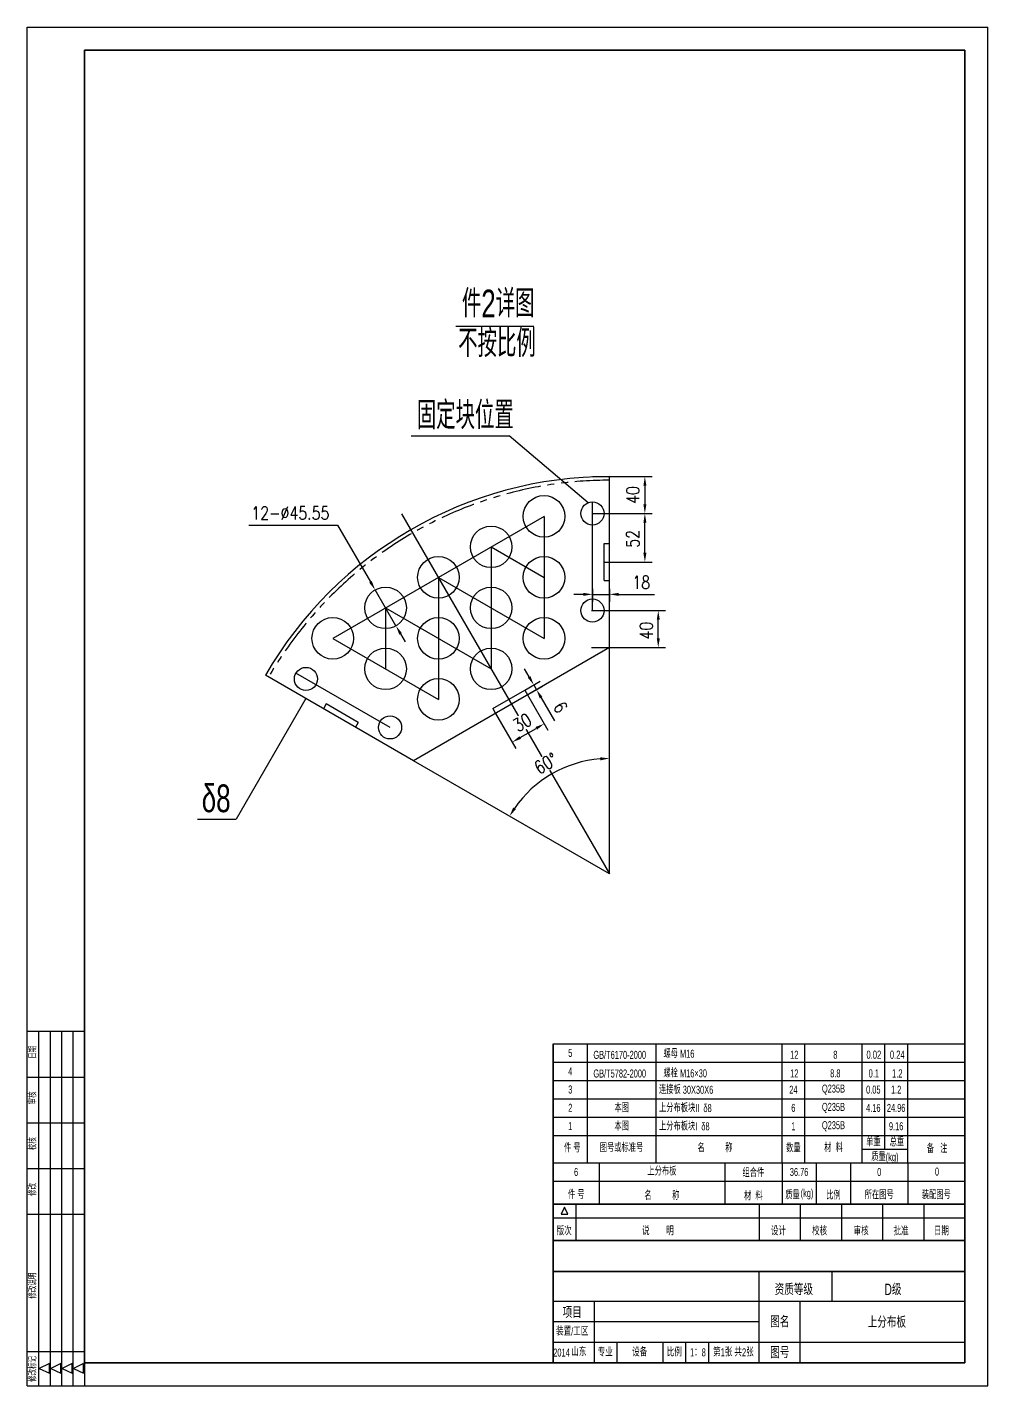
# Model space of a CAD drawing. Header units: millimetres. Extents: x 173791 to 206178, y -159089 to -143118.
# Drawn here: x 195659 to 196698, y -150038 to -148568 of the extents above; entities that cross this region are included whole.
import ezdxf
from ezdxf.enums import TextEntityAlignment as Align

# ---------------------------------------------------------------- set-up
doc = ezdxf.new("R2010")
doc.units = ezdxf.units.MM
doc.linetypes.add('PHANTOM', pattern=[2.5, 1.25, -0.25, 0.25, -0.25, 0.25, -0.25])
doc.layers.add('1', color=1, linetype='Continuous')
doc.layers.add('9双点划线层', color=6, linetype='PHANTOM')
doc.layers.add('图层1', color=4, linetype='Continuous', lineweight=35)
doc.styles.add('TH_GBDIM', font='romans.shx', dxfattribs={"width": 0.8, "bigfont": 'gbcbig.shx'})
doc.styles.add('样式 3.5', font='roms.shx', dxfattribs={"width": 0.7, "height": 3.5, "bigfont": 'hztxt.shx'})
doc.styles.add('样式 5', font='roms.shx', dxfattribs={"width": 0.67, "height": 5, "bigfont": 'hztxt.shx'})
doc.dimstyles.new('TH_GBDIM', dxfattribs={"dimtxt": 3.5, "dimasz": 2.5, "dimexe": 2, "dimexo": 0, "dimgap": 1.5, "dimtad": 1, "dimdec": 1, "dimzin": 0, "dimdsep": 46, "dimtxsty": 'TH_GBDIM', "dimcen": 2.5, "dimclrd": 130, "dimclre": 130, "dimclrt": 3, "dimadec": 0, "dimazin": 0, "dimtfac": 0.714286, "dimtdec": 1, "dimtmove": 0, "dimatfit": 3, "dimfxl": 0, "dimtzin": 0, "dimlwd": -1, "dimlwe": -1, "dimarcsym": 0})

# ---------------------------------------------------------------- blocks, each defined once
blk = doc.blocks.new('*D88')
at = {"color": 130, "transparency": 16777216}
blk.add_line((196269.7, -149199.2), (196349.8, -149199.2), dxfattribs=at)
at = {"color": 130, "linetype": 'Continuous', "transparency": 16777216}
for p, q in [((196341.8, -149229.2), (196341.8, -149209.2)), ((196269.7, -149239.2), (196349.8, -149239.2))]:
    blk.add_line(p, q, dxfattribs=at)
at = {"color": 130, "transparency": 16777216}
for points in [[(196340.2, -149209.2), (196343.5, -149209.2), (196341.8, -149199.2)], [(196340.2, -149229.2), (196343.5, -149229.2), (196341.8, -149239.2)]]:
    blk.add_solid(points, dxfattribs=at)
at = {"layer": 'Defpoints', "color": 0, "transparency": 16777216}
for p in [(196269.7, -149199.2), (196341.8, -149199.2), (196269.7, -149239.2)]:
    blk.add_point(p, dxfattribs=at)
at = {"color": 3, "transparency": 16777216, "insert": (196328.8, -149220.9), "char_height": 14, "attachment_point": 5, "rotation": 90, "style": 'TH_GBDIM', "bg_fill": 3, "box_fill_scale": 1.1, "bg_fill_color": 256, "bg_fill_true_color": 13158600, "bg_fill_transparency": 0}
blk.add_mtext('40', dxfattribs=at)
blk = doc.blocks.new('*D89')
at = {"color": 130, "linetype": 'Continuous', "transparency": 16777216}
for p, q in [((196270.6, -149054.2), (196335.3, -149054.2)), ((196327.3, -149064.2), (196327.3, -149084.2))]:
    blk.add_line(p, q, dxfattribs=at)
at = {"color": 130, "transparency": 16777216}
blk.add_line((196270.6, -149094.2), (196335.3, -149094.2), dxfattribs=at)
for points in [[(196325.7, -149064.2), (196329, -149064.2), (196327.3, -149054.2)], [(196325.7, -149084.2), (196329, -149084.2), (196327.3, -149094.2)]]:
    blk.add_solid(points, dxfattribs=at)
at = {"layer": 'Defpoints', "color": 0, "transparency": 16777216}
for p in [(196270.6, -149054.2), (196270.6, -149094.2), (196327.3, -149094.2)]:
    blk.add_point(p, dxfattribs=at)
at = {"color": 3, "transparency": 16777216, "insert": (196314.3, -149074.2), "char_height": 14, "attachment_point": 5, "rotation": 90, "style": 'TH_GBDIM', "bg_fill": 3, "box_fill_scale": 1.1, "bg_fill_color": 256, "bg_fill_true_color": 13158600, "bg_fill_transparency": 0}
blk.add_mtext('40', dxfattribs=at)
blk = doc.blocks.new('*D90')
at = {"color": 130, "linetype": 'Continuous', "transparency": 16777216}
for p, q in [((196270.6, -149175.8), (196270.6, -149189.7)), ((196260.6, -149181.7), (196250.6, -149181.7)), ((196270.6, -149181.7), (196289.1, -149181.7)), ((196299.1, -149181.7), (196337.7, -149181.7))]:
    blk.add_line(p, q, dxfattribs=at)
at = {"color": 130, "transparency": 16777216}
blk.add_line((196289.1, -149175.8), (196289.1, -149189.7), dxfattribs=at)
for points in [[(196260.6, -149180), (196260.6, -149183.4), (196270.6, -149181.7)], [(196299.1, -149180), (196299.1, -149183.4), (196289.1, -149181.7)]]:
    blk.add_solid(points, dxfattribs=at)
at = {"layer": 'Defpoints', "color": 0, "transparency": 16777216}
for p in [(196270.6, -149175.8), (196289.1, -149175.8), (196289.1, -149181.7)]:
    blk.add_point(p, dxfattribs=at)
at = {"color": 3, "transparency": 16777216, "insert": (196323.4, -149168.7), "char_height": 14, "attachment_point": 5, "style": 'TH_GBDIM', "bg_fill": 3, "box_fill_scale": 1.1, "bg_fill_color": 256, "bg_fill_true_color": 13158600, "bg_fill_transparency": 0}
blk.add_mtext('18', dxfattribs=at)
blk = doc.blocks.new('*D91')
at = {"color": 130, "transparency": 16777216}
blk.add_line((196283.1, -149094.2), (196335.3, -149094.2), dxfattribs=at)
at = {"color": 130, "linetype": 'Continuous', "transparency": 16777216}
for p, q in [((196327.3, -149136.7), (196327.3, -149104.2)), ((196283.1, -149146.7), (196335.3, -149146.7))]:
    blk.add_line(p, q, dxfattribs=at)
at = {"color": 130, "transparency": 16777216}
for points in [[(196325.7, -149104.2), (196329, -149104.2), (196327.3, -149094.2)], [(196325.7, -149136.7), (196329, -149136.7), (196327.3, -149146.7)]]:
    blk.add_solid(points, dxfattribs=at)
at = {"layer": 'Defpoints', "color": 0, "transparency": 16777216}
for p in [(196283.1, -149094.2), (196327.3, -149094.2), (196283.1, -149146.7)]:
    blk.add_point(p, dxfattribs=at)
at = {"color": 3, "transparency": 16777216, "insert": (196314.3, -149121.6), "char_height": 14, "attachment_point": 5, "rotation": 89.9982, "style": 'TH_GBDIM', "bg_fill": 3, "box_fill_scale": 1.1, "bg_fill_color": 256, "bg_fill_true_color": 13158600, "bg_fill_transparency": 0}
blk.add_mtext('52', dxfattribs=at)
blk = doc.blocks.new('*D92')
at = {"color": 130, "linetype": 'Continuous', "transparency": 16777216}
blk.add_arc((196289.1, -149484.2), 125, 94.5861, 145.4139, dxfattribs=at)
at = {"color": 130, "transparency": 16777216}
for points in [[(196279.1, -149358), (196279.2, -149361.3), (196289.1, -149359.2)], [(196187.7, -149414.2), (196184.8, -149412.4), (196180.9, -149421.7)]]:
    blk.add_solid(points, dxfattribs=at)
at = {"layer": 'Defpoints', "color": 0, "transparency": 16777216}
for p in [(196289.1, -149239.2), (196077, -149361.7), (196246.4, -149366.8), (196289.1, -149484.2), (196289.1, -149484.2)]:
    blk.add_point(p, dxfattribs=at)
at = {"color": 3, "transparency": 16777216, "insert": (196220.2, -149364.7), "char_height": 14, "attachment_point": 5, "rotation": 30, "style": 'TH_GBDIM', "bg_fill": 3, "box_fill_scale": 1.1, "bg_fill_color": 256, "bg_fill_true_color": 13158600, "bg_fill_transparency": 0}
blk.add_mtext('60°', dxfattribs=at)
blk = doc.blocks.new('*D93')
at = {"color": 130, "linetype": 'Continuous', "transparency": 16777216}
for p, q in [((196202.1, -149271), (196197.1, -149262.3)), ((196197.4, -149285.3), (196214, -149275.7)), ((196207.1, -149279.7), (196210.1, -149284.9)), ((196215.1, -149293.5), (196229.6, -149318.6))]:
    blk.add_line(p, q, dxfattribs=at)
at = {"color": 130, "transparency": 16777216}
blk.add_line((196200.4, -149290.5), (196217, -149280.9), dxfattribs=at)
for points in [[(196203.5, -149270.2), (196200.6, -149271.8), (196207.1, -149279.7)], [(196216.5, -149292.7), (196213.6, -149294.4), (196210.1, -149284.9)]]:
    blk.add_solid(points, dxfattribs=at)
at = {"layer": 'Defpoints', "color": 0, "transparency": 16777216}
for p in [(196197.4, -149285.3), (196200.4, -149290.5), (196210.1, -149284.9)]:
    blk.add_point(p, dxfattribs=at)
at = {"color": 3, "transparency": 16777216, "insert": (196236.1, -149303.9), "char_height": 14, "attachment_point": 5, "rotation": 300, "style": 'TH_GBDIM', "bg_fill": 3, "box_fill_scale": 1.1, "bg_fill_color": 256, "bg_fill_true_color": 13158600, "bg_fill_transparency": 0}
blk.add_mtext('6', dxfattribs=at)
blk = doc.blocks.new('*D94')
at = {"color": 130, "transparency": 16777216}
blk.add_line((196200.4, -149290.5), (196222.4, -149328.6), dxfattribs=at)
at = {"color": 130, "linetype": 'Continuous', "transparency": 16777216}
for p, q in [((196165.7, -149310.5), (196187.7, -149348.6)), ((196192.4, -149336.7), (196209.7, -149326.7))]:
    blk.add_line(p, q, dxfattribs=at)
at = {"color": 130, "transparency": 16777216}
for points in [[(196208.9, -149325.2), (196210.6, -149328.1), (196218.4, -149321.7)], [(196191.6, -149335.2), (196193.2, -149338.1), (196183.7, -149341.7)]]:
    blk.add_solid(points, dxfattribs=at)
at = {"layer": 'Defpoints', "color": 0, "transparency": 16777216}
for p in [(196200.4, -149290.5), (196165.7, -149310.5), (196218.4, -149321.7)]:
    blk.add_point(p, dxfattribs=at)
at = {"color": 3, "transparency": 16777216, "insert": (196194.6, -149320.4), "char_height": 14, "attachment_point": 5, "rotation": 30, "style": 'TH_GBDIM', "bg_fill": 3, "box_fill_scale": 1.1, "bg_fill_color": 256, "bg_fill_true_color": 13158600, "bg_fill_transparency": 0}
blk.add_mtext('{30}{}{}', dxfattribs=at)
blk = doc.blocks.new('*D104')
at = {"color": 130, "linetype": 'Continuous', "transparency": 16777216}
for p, q in [((195898.6, -149106.7), (195994.8, -149106.7)), ((195994.8, -149106.7), (196030.4, -149168.2)), ((196058, -149215.8), (196035.4, -149176.9)), ((196063, -149224.4), (196068, -149233.1))]:
    blk.add_line(p, q, dxfattribs=at)
at = {"color": 130, "transparency": 16777216}
for points in [[(196031.9, -149167.4), (196029, -149169), (196035.4, -149176.9)], [(196064.4, -149223.6), (196061.6, -149225.3), (196058, -149215.8)]]:
    blk.add_solid(points, dxfattribs=at)
at = {"layer": 'Defpoints', "color": 0, "transparency": 16777216}
for p in [(196035.4, -149176.9), (196058, -149215.8)]:
    blk.add_point(p, dxfattribs=at)
at = {"color": 3, "transparency": 16777216, "insert": (195943.7, -149093.7), "char_height": 14, "attachment_point": 5, "style": 'TH_GBDIM', "bg_fill": 3, "box_fill_scale": 1.1, "bg_fill_color": 256, "bg_fill_true_color": 13158600, "bg_fill_transparency": 0}
blk.add_mtext('{12-%%c45.55}{}{}', dxfattribs=at)

msp = doc.modelspace()

# ---------------------------------------------------------------- linework, layer by layer
at = {"color": 7, "linetype": 'Continuous'}
for p, q in [((195658.9, -148568), (196698.4, -148568)), ((195658.9, -150038.1), (195658.9, -148568)), ((196698.4, -150038.1), (196698.4, -148568)), ((195658.9, -149654.5), (195720.8, -149654.5)), ((195671.3, -149654.5), (195671.3, -150038.1)), ((195683.7, -149654.5), (195683.7, -150038.1)), ((195696, -149654.5), (195696, -150038.1)), ((195708.4, -149654.5), (195708.4, -150038.1)), ((195658.9, -149704), (195720.8, -149704)), ((195658.9, -149753.5), (195720.8, -149753.5)), ((195658.9, -149803), (195720.8, -149803)), ((195658.9, -149852.5), (195720.8, -149852.5)), ((195658.9, -150001), (195720.8, -150001)), ((195658.9, -150038.1), (196698.4, -150038.1))]:
    msp.add_line(p, q, dxfattribs=at)
for p, q in [((196122.7, -148891.6), (196207, -148891.6)), ((196289.1, -149239.2), (196289.1, -149054.2)), ((196283.1, -149166.7), (196283.1, -149126.7)), ((196283.1, -149126.7), (196289.1, -149126.7)), ((196283.1, -149166.7), (196289.1, -149166.7)), ((196289.1, -149239.2), (196077, -149361.7)), ((196077, -149361.7), (195916.7, -149269.2)), ((196162.7, -149305.3), (196197.4, -149285.3)), ((196197.4, -149285.3), (196200.4, -149290.5)), ((195982.5, -149300.3), (195979.5, -149305.5)), ((196017.2, -149320.3), (195982.5, -149300.3)), ((196162.7, -149305.3), (196165.7, -149310.5)), ((196017.2, -149320.3), (196014.2, -149325.5)), ((196228.2, -149668.1), (196673.7, -149668.1)), ((196265.3, -149796.8), (196265.3, -149668.1)), ((196339.5, -149796.8), (196339.5, -149668.1)), ((196475.7, -149796.8), (196475.7, -149668.1)), ((196500.4, -149796.8), (196500.4, -149668.1)), ((196562.3, -149796.8), (196562.3, -149668.1)), ((196587, -149782), (196587, -149668.1)), ((196611.8, -149796.8), (196611.8, -149668.1)), ((196228.2, -149687.9), (196673.7, -149687.9)), ((196228.2, -149707.7), (196673.7, -149707.7)), ((196228.2, -149727.5), (196673.7, -149727.5)), ((196228.2, -149747.3), (196673.7, -149747.3)), ((196228.2, -149767.1), (196673.7, -149767.1)), ((196562.3, -149782), (196611.8, -149782)), ((196228.2, -149796.8), (196673.7, -149796.8)), ((196228.2, -149841.4), (196673.7, -149841.4)), ((196228.2, -149847.8), (196228.2, -149860.2)), ((196240.2, -149844.7), (196236.8, -149852.3)), ((196236.8, -149852.3), (196244, -149852.3)), ((196244, -149852.3), (196240.2, -149844.7)), ((196252.9, -149881), (196252.9, -149841.4)), ((196450.9, -149841.4), (196450.9, -149881)), ((196495.5, -149841.4), (196495.5, -149881)), ((196540, -149841.4), (196540, -149881)), ((196584.6, -149841.4), (196584.6, -149881)), ((196629.1, -149841.4), (196629.1, -149881)), ((196228.2, -149856.2), (196673.7, -149856.2)), ((196450.9, -150013.4), (196450.9, -149914.4)), ((196530.1, -149946.5), (196530.1, -149914.4)), ((196228.2, -149946.5), (196673.7, -149946.5)), ((196272.7, -150013.4), (196272.7, -149946.5)), ((196495.5, -150013.4), (196495.5, -149946.5)), ((196450.9, -149968.8), (196228.2, -149968.8)), ((196673.7, -149991.1), (196228.2, -149991.1)), ((196297.5, -150013.4), (196297.5, -149991.1)), ((196347, -150013.4), (196347, -149991.1)), ((196371.7, -150013.4), (196371.7, -149991.1)), ((196396.5, -150013.4), (196396.5, -149991.1)), ((195682.9, -150013.8), (195672, -150019.4)), ((195682.9, -150024.3), (195682.9, -150013.8)), ((195695.2, -150013.8), (195684.4, -150019.4)), ((195695.2, -150024.3), (195695.2, -150013.8)), ((195707.6, -150013.8), (195696.8, -150019.4)), ((195707.6, -150024.3), (195707.6, -150013.8)), ((195720, -150013.8), (195709.1, -150019.4)), ((195720, -150024.3), (195720, -150013.8)), ((195720.8, -150013.4), (195720.8, -150038.1)), ((195672, -150019.4), (195682.9, -150024.3)), ((195684.4, -150019.4), (195695.2, -150024.3)), ((195696.8, -150019.4), (195707.6, -150024.3)), ((195709.1, -150019.4), (195720, -150024.3))]:
    msp.add_line(p, q)
at = {"color": 2}
for p, q in [((196074.5, -149010.3), (196180.3, -149010.3)), ((195960.4, -149294.4), (195885.1, -149424.8)), ((195843.1, -149424.8), (195885.1, -149424.8))]:
    msp.add_line(p, q, dxfattribs=at)
at = {"color": 1, "ltscale": 1.5}
for p, q in [((196064.1, -149094.5), (196289.1, -149484.2)), ((196289.1, -149484.2), (196289.1, -149239.2)), ((196051.6, -149325.7), (195949.8, -149266.9)), ((196289.1, -149484.2), (196077, -149361.7))]:
    msp.add_line(p, q, dxfattribs=at)
at = {"color": 4}
for p, q in [((196228.2, -149768.6), (196228.2, -149781)), ((196228.2, -149768.6), (196228.2, -149781)), ((196228.2, -149768.6), (196228.2, -149781)), ((196228.2, -149788.4), (196228.2, -149800.8))]:
    msp.add_line(p, q, dxfattribs=at)
for points in [[(196277.7, -149796.8), (196277.7, -149841.4)], [(196413.8, -149796.8), (196413.8, -149841.4)], [(196475.7, -149796.8), (196475.7, -149841.4)], [(196512.8, -149796.8), (196512.8, -149841.4)], [(196549.9, -149796.8), (196549.9, -149841.4)], [(196611.8, -149796.8), (196611.8, -149841.4)], [(196228.2, -149816.6), (196673.7, -149816.6)]]:
    msp.add_lwpolyline(points)
for centre in [(195960.6, -149273.2), (196051.6, -149325.7)]:
    msp.add_circle(centre, 12.5)
msp.add_arc((196289.1, -149484.2), 430, 90, 150)
at = {"layer": '1'}
for p, q in [((196218.2, -149097.3), (195989.6, -149229.3)), ((196218.2, -149097.3), (196218.2, -149229.3)), ((196161, -149130.3), (196161, -149262.3)), ((196161, -149130.3), (196218.2, -149163.3)), ((196103.9, -149163.3), (196103.9, -149295.3)), ((196103.9, -149163.3), (196218.2, -149229.3)), ((196046.7, -149196.3), (196161, -149262.3)), ((196046.7, -149196.3), (196046.7, -149262.3)), ((195989.6, -149229.3), (196103.9, -149295.3))]:
    msp.add_line(p, q, dxfattribs=at)
for centre in [(196218.2, -149097.3), (196161, -149130.3), (196103.9, -149163.3), (196218.2, -149163.3), (196046.7, -149196.3), (196161, -149196.3), (195989.6, -149229.3), (196103.9, -149229.3), (196218.2, -149229.3), (196046.7, -149262.3), (196161, -149262.3), (196103.9, -149295.3)]:
    msp.add_circle(centre, 22.5, dxfattribs=at)
at = {"layer": '9双点划线层', "ltscale": 30}
msp.add_arc((196289.1, -149484.2), 426, 90, 150, dxfattribs=at)
at = {"layer": '图层1'}
for p, q in [((196673.7, -148592.7), (195720.8, -148592.7)), ((195720.8, -148592.7), (195720.8, -150013.4)), ((196673.7, -150013.4), (196673.7, -148592.7)), ((196673.7, -150013.4), (196673.7, -148592.7)), ((196228.2, -149860.2), (196228.2, -149668.1)), ((196228.2, -149881), (196228.2, -149727.5)), ((196228.2, -149881), (196228.2, -149727.5)), ((196228.2, -149841.4), (196673.7, -149841.4)), ((196673.7, -149881), (196228.2, -149881)), ((196228.2, -149881), (196228.2, -149914.4)), ((196228.2, -149881), (196228.2, -149914.4)), ((196228.2, -149914.4), (196673.7, -149914.4)), ((196228.2, -149914.4), (196673.7, -149914.4)), ((196673.7, -149914.4), (196228.2, -149914.4)), ((196228.2, -150013.4), (196228.2, -149914.4)), ((195720.8, -150013.4), (196673.7, -150013.4))]:
    msp.add_line(p, q, dxfattribs=at)

# ---------------------------------------------------------------- texts
at = {"style": '样式 3.5', "width": 0.67}
for s, height, p in [('5', 8.66, (196244.4, -149682.2)), ('螺母 M16', 8.66, (196347.4, -149683.1)), ('4', 8.66, (196244.4, -149702)), ('螺栓 M16×30', 8.66, (196347.4, -149704.3)), ('3', 8.66, (196244.4, -149721.8)), ('连接板 30X30X6', 8.663, (196342.6, -149722.1)), ('2', 8.66, (196244.4, -149741.6)), ('本图', 8.66, (196294.4, -149741.9)), ('上分布板块II  δ8', 8.663, (196342.6, -149741.9)), ('1', 8.66, (196244.4, -149761.4)), ('本图', 8.66, (196294.4, -149761.7)), ('上分布板块I  δ8', 8.66, (196342.6, -149761.7)), ('上分布板', 8.66, (196330.1, -149810.4)), ('(kg)', 8.66, (196495.9, -149833.8))]:
    msp.add_text(s, height=height, dxfattribs=at).set_placement(p)
for s, height, p in [('GB/T6170-2000', 8.663, (196300.1, -149679.8)), ('12', 8.66, (196489, -149679.8)), ('8', 8.66, (196533.4, -149679.8)), ('GB/T5782-2000', 8.663, (196300.1, -149700)), ('12', 8.66, (196489, -149700)), ('8.8', 8.66, (196533.4, -149700)), ('24', 8.66, (196488, -149717.6)), ('Q235B', 8.66, (196531.4, -149717.6)), ('6', 8.66, (196488, -149737.4)), ('Q235B', 8.66, (196531.4, -149737.4)), ('1', 8.66, (196488, -149757.2)), ('Q235B', 8.66, (196531.4, -149757.2)), ('件 号', 8.66, (196248.8, -149779.9)), ('图号或标准号', 8.66, (196302.1, -149779.6)), ('名          称', 8.663, (196403.2, -149779.7)), ('数量', 8.66, (196488, -149779.9)), ('材  料', 8.66, (196531.4, -149779.6)), ('单重', 8.66, (196574.6, -149773.4)), ('总重', 8.66, (196600, -149773.4)), ('备   注', 8.66, (196643.5, -149780.5)), ('质量(kg)', 8.66, (196587, -149790.6)), ('6', 8.66, (196252.9, -149806.7)), ('组合件', 8.66, (196444.7, -149806.7)), ('36.76', 8.66, (196494.2, -149806.7)), ('0', 8.66, (196580.9, -149806.7)), ('0', 8.66, (196643.4, -149806.3)), ('件 号', 8.66, (196253.1, -149830.4)), ('名          称', 8.663, (196345.7, -149831.4)), ('材  料', 8.66, (196444.7, -149831.8)), ('质量', 8.66, (196487.1, -149830.8)), ('比例', 8.66, (196531.4, -149831)), ('所在图号', 8.66, (196580.9, -149830.6)), ('装配图号', 8.66, (196642.7, -149830.6))]:
    msp.add_text(s, height=height, dxfattribs=at).set_placement(p, align=Align.MIDDLE)
at = {"color": 1, "style": '样式 3.5', "width": 0.67}
for s, height, p in [('0.02', 8.87, (196575.1, -149679.8)), ('0.24', 8.87, (196600.4, -149679.8)), ('0.1', 8.87, (196575.1, -149700)), ('1.2', 8.87, (196600.4, -149700)), ('0.05', 8.66, (196574.5, -149717.6)), ('1.2', 8.66, (196599.2, -149717.6)), ('4.16', 8.66, (196574.5, -149737.4)), ('24.96', 8.66, (196599.2, -149737.4)), ('9.16', 8.66, (196599.2, -149757.2))]:
    msp.add_text(s, height=height, dxfattribs=at).set_placement(p, align=Align.MIDDLE)
at = {"char_height": 30, "width": 314.203, "attachment_point": 1, "style": '样式 3.5'}
for s, insert in [('件2详图', (196129.3, -148852)), ('不按比例', (196125.3, -148894.9))]:
    msp.add_mtext(s, dxfattribs=dict(at, insert=insert))
at = {"color": 2, "char_height": 30, "width": 314.203, "attachment_point": 1, "style": '样式 3.5'}
for s, insert in [('固定块位置', (196080.5, -148972.9)), ('δ8', (195847.8, -149387.4))]:
    msp.add_mtext(s, dxfattribs=dict(at, insert=insert))
at = {"char_height": 7.43, "attachment_point": 5, "rotation": 90, "style": '样式 3.5'}
for s, insert in [('日期', (195665.2, -149677.1)), ('审核', (195665.2, -149726.6)), ('校核', (195665.2, -149776.1)), ('修改', (195665.2, -149825.6)), ('修改说明', (195665.2, -149929.7)), ('修改标记', (195665.2, -150019.8))]:
    msp.add_mtext(s, dxfattribs=dict(at, insert=insert))
at = {"attachment_point": 5}
for s, insert, char_height, style in [('版次', (196240, -149870.9), 8.66, '样式 3.5'), ('说        明', (196341.4, -149870.9), 8.66, '样式 3.5'), ('设计', (196471.8, -149870.9), 8.66, '样式 3.5'), ('校核', (196516.4, -149870.9), 8.66, '样式 3.5'), ('审核', (196561.3, -149870.9), 8.66, '样式 3.5'), ('批准', (196604.5, -149870.9), 8.66, '样式 3.5'), ('日期', (196648.2, -149870.9), 8.66, '样式 3.5'), ('资质等级', (196488.5, -149933.8), 12.38, '样式 5'), ('D级', (196595.8, -149933.8), 12.38, '样式 5'), ('项目', (196248.7, -149958.6), 12.38, '样式 5'), ('图名', (196473.3, -149968.7), 12.38, '样式 5'), ('上分布板', (196589.2, -149969.1), 12.38, '样式 5'), ('装置/工区', (196248.7, -149979.4), 8.66, '样式 3.5'), ('2014', (196237.1, -150002.2), 8.66, '样式 3.5'), ('山东', (196255.9, -150001.6), 8.66, '样式 3.5'), ('专业', (196284.5, -150002), 8.66, '样式 3.5'), ('设备', (196321.7, -150002), 8.66, '样式 3.5'), ('比例', (196359.2, -150002), 8.66, '样式 3.5'), ('1：8', (196384.7, -150002), 8.66, '样式 3.5'), ('第1张 共2张', (196423.1, -150002), 8.66, '样式 3.5'), ('图号', (196473.3, -150002), 12.38, '样式 5')]:
    msp.add_mtext(s, dxfattribs=dict(at, insert=insert, char_height=char_height, style=style))

# ---------------------------------------------------------------- next in the draw order: dimensions: what is measured, and where the dimension line sits
dim = msp.add_diameter_dim_2p(p1=(196058, -149215.8), p2=(196035.4, -149176.9), text='{12-%%c45.55}{}{}', dimstyle='TH_GBDIM', override={"dimscale": 4, "dimgap": 1.5, "dimtad": 1, "dimtih": 0, "dimtoh": 1, "dimdec": 0, "dimlfac": 1, "dimse1": 0, "dimse2": 0, "dimsd1": 0, "dimsd2": 0, "dimtix": 0, "dimtofl": 1, "dimatfit": 3, "dimtfill": 1})
dim.commit()
dim.dimension.update_dxf_attribs({"geometry": '*D104', "text_midpoint": (195943.7, -149106.7), "dimtype": 163})
dim = msp.add_linear_dim(base=(196341.8, -149199.2), p1=(196269.7, -149239.2), p2=(196269.7, -149199.2), angle=90, dimstyle='TH_GBDIM', override={"dimscale": 4, "dimdec": 0, "dimtfill": 1})
dim.commit()
dim.dimension.update_dxf_attribs({"geometry": '*D88', "text_midpoint": (196341.8, -149220.9), "dimtype": 161})

# ---------------------------------------------------------------- next in the draw order: linework, layer by layer
at = {"color": 1, "ltscale": 1.5}
msp.add_line((196270.6, -149199.2), (196270.6, -149081.7), dxfattribs=at)
msp.add_circle((196270.6, -149199.2), 12.5)

# ---------------------------------------------------------------- next in the draw order: dimensions: what is measured, and where the dimension line sits
dim = msp.add_angular_dim_2l(base=(196246.4, -149366.8), line1=((196289.1, -149484.2), (196289.1, -149239.2)), line2=((196289.1, -149484.2), (196077, -149361.7)), dimstyle='TH_GBDIM', override={"dimscale": 4, "dimdec": 0, "dimtfill": 1})
dim.commit()
dim.dimension.update_dxf_attribs({"geometry": '*D92', "text_midpoint": (196220.2, -149364.7)})

# ---------------------------------------------------------------- next in the draw order: dimensions: what is measured, and where the dimension line sits
for p1, p2, distance, picture, middle in [((196270.6, -149054.2), (196270.6, -149094.2), 56.7, '*D89', (196314.3, -149074.2)), ((196270.6421, -149175.8398), (196289.1405, -149175.8398), -5.8564, '*D90', (196323.4072, -149168.6962))]:
    dim = msp.add_aligned_dim(p1=p1, p2=p2, distance=distance, dimstyle='TH_GBDIM', override={"dimscale": 4, "dimdec": 0, "dimtfill": 1})
    dim.commit()
    dim.dimension.update_dxf_attribs({"geometry": picture, "text_midpoint": middle})
dim = msp.add_linear_dim(base=(196210.1, -149284.9), p1=(196197.4, -149285.3), p2=(196200.4, -149290.5), angle=300, dimstyle='TH_GBDIM', override={"dimscale": 4, "dimdec": 0, "dimtfill": 1})
dim.commit()
dim.dimension.update_dxf_attribs({"geometry": '*D93', "text_midpoint": (196236.1, -149303.9)})

# ---------------------------------------------------------------- next in the draw order: linework, layer by layer
at = {"color": 2}
msp.add_line((196265.9, -149082.7), (196180.3, -149010.3), dxfattribs=at)
msp.add_circle((196270.6, -149094.2), 12.5)

# ---------------------------------------------------------------- next in the draw order: dimensions: what is measured, and where the dimension line sits
dim = msp.add_linear_dim(base=(196218.4, -149321.7), p1=(196165.7, -149310.5), p2=(196200.4, -149290.5), angle=30, text='{30}{}{}', dimstyle='TH_GBDIM', override={"dimscale": 4, "dimgap": 1.5, "dimtad": 1, "dimjust": 0, "dimdec": 0, "dimlfac": 1, "dimse1": 0, "dimse2": 0, "dimsd1": 0, "dimsd2": 0, "dimtfill": 1})
dim.commit()
dim.dimension.update_dxf_attribs({"geometry": '*D94', "text_midpoint": (196194.6, -149320.4)})

# ---------------------------------------------------------------- next in the draw order: dimensions: what is measured, and where the dimension line sits
dim = msp.add_linear_dim(base=(196327.322, -149094.2191), p1=(196283.1405, -149146.7173), p2=(196283.1421, -149094.2177), angle=89.9982, dimstyle='TH_GBDIM', override={"dimscale": 4, "dimdec": 0, "dimtfill": 1})
dim.commit()
dim.dimension.update_dxf_attribs({"geometry": '*D91', "text_midpoint": (196327.3211, -149121.5546), "dimtype": 161})

doc.saveas('drawing.dxf')
